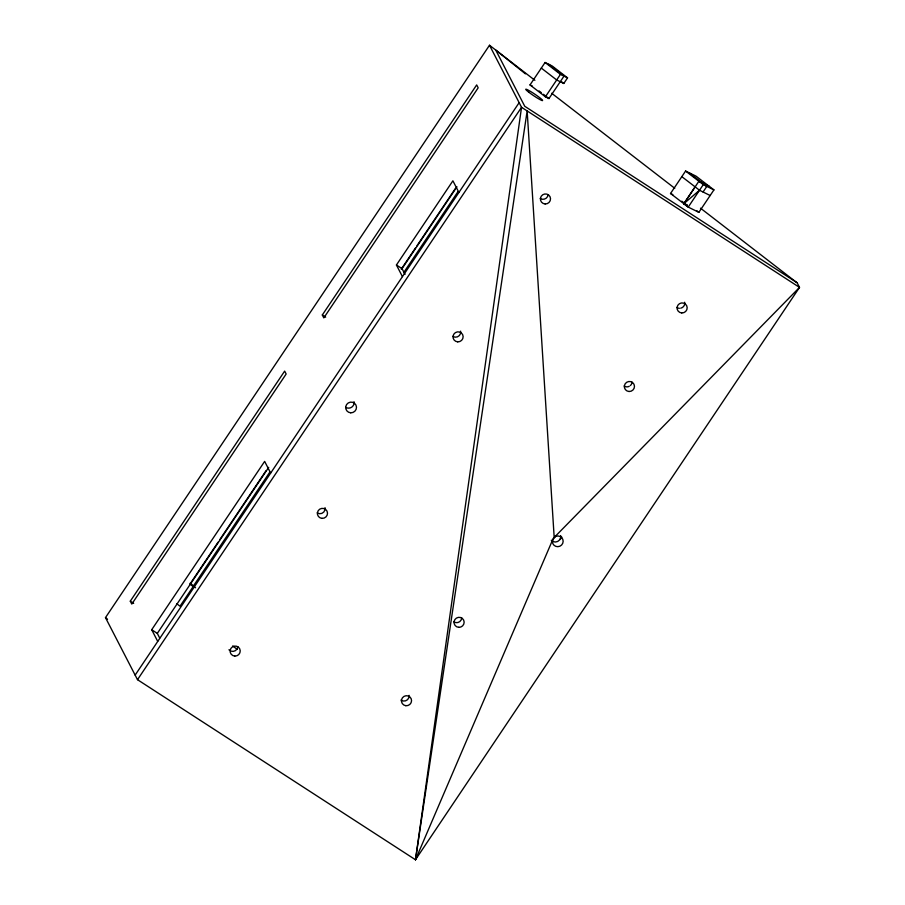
<?xml version="1.0" encoding="UTF-8"?>
<svg xmlns="http://www.w3.org/2000/svg" width="905" height="905" viewBox="0 0 905 905"><rect width="100%" height="100%" fill="white"/><g stroke="black" fill="none" stroke-linecap="round" stroke-linejoin="round"><path stroke-width="1.36" d="M137.503 679.678L521.54 107.299L799.522 287.394L553.249 538.418L415.486 859.75L521.54 107.299L489.503 45.25L105.478 617.617L137.503 679.678L415.486 859.75L799.522 287.394L797.124 282.745L524.753 106.281L495.725 50.047L525.443 73.859M415.486 859.75L527.151 110.93L554.177 537.355A5.43 5.328 -27.3 0 1 562.786 539.323A5.43 5.328 -27.3 0 1 557.853 546.677A5.43 5.328 -27.3 0 1 552.627 539.685M681.793 201.17L687.37 205.446L683.909 203.761L670.526 193.489L685.583 171.045L696.013 176.136L713.921 189.903L698.864 212.347L688.219 207.098L683.909 203.761L695.119 186.86L681.827 176.656M130.297 601.18L284.656 371.107L286.161 374.003L131.791 604.076L130.297 601.18L133.668 603.364M322.316 314.985L476.675 84.923L478.179 87.819L323.809 317.893L322.316 314.985L325.676 317.169M157.696 641.362L151.701 629.733L264.645 461.392L270.64 473.01M402.42 276.602L396.424 264.995L452.896 180.819L458.892 192.426M190.604 583.148L218.116 542.14M219.689 539.799L266.059 470.679M401.266 269.17L415.406 248.083M416.979 245.741L455.487 188.364M159.71 638.025L157.312 633.376L268.695 467.365M405.033 274.43L402.035 268.627L456.946 186.792M195.548 587.741L193.172 586.576L180.005 606.214L176.701 603.669M193.376 586.055L269.769 472.195M403.664 272.643L457.998 191.645M548.622 64.232L564.007 76.111L548.95 98.555L545.398 96.801L530.013 84.923L545.082 62.479L552.174 65.986L567.548 77.864L563.792 83.475L556.688 79.968L541.314 68.09M135.15 675.107L519.142 102.661M545.398 96.801L560.455 74.357L567.548 77.864M687.37 205.446L683.829 203.704L698.886 181.249L709.441 186.441M713.921 189.903L703.275 184.643L688.219 207.098L683.829 203.704M703.061 192.007L706.828 186.396L689.056 172.731M551.677 541.597L555.625 535.726M560.218 539.437L561.79 537.095M684.123 203.444L699.52 190.254L710.154 195.514M685.583 171.045L698.965 181.317L702.427 183.002M670.526 193.489L672.834 194.609M530.013 84.923L532.378 86.099M396.424 264.995L402.035 268.627M151.701 629.733L157.312 633.376M695.119 186.86L699.52 190.254M545.082 62.479L560.455 74.357M698.965 181.317L703.275 184.643M561.586 81.778L563.792 83.475M489.503 45.25L534.889 80.296M551.665 93.249L674.757 188.297M700.493 208.173L796.762 282.564M696.669 210.65L698.864 212.347M539.052 90.919L541.258 92.615M543.452 94.312L548.95 98.555M190.129 583.239L194.53 586.632M189.88 584.03L193.172 586.576M232.709 645.932L237.189 649.383M105.478 617.617L107.548 619.224M560.648 535.568A5.43 5.328 -27.3 0 1 551.269 540.262M409.117 695.345A5.091 5 -27.3 0 1 401.006 700.097M325.019 507.66A5.091 5 -27.3 0 1 317.214 512.92M237.811 646.679A5.091 5 -27.3 0 1 228.942 649.779M461.742 617.934A5.091 5 -27.3 0 1 453.869 621.893M345.665 407.295A5.43 5.328 -27.3 0 0 353.176 405.712A5.43 5.328 -27.8 0 0 353.991 401.684M632.063 382.102A5.091 5 -27.3 0 1 630.344 385.564M629.247 386.311A5.091 5 -27.3 0 1 624.178 386.05M684.689 302.236A5.091 5 -27.3 0 1 680.696 308.186M679.372 308.288A5.091 5 -27.3 0 1 676.895 307.496M548.125 194.575A5.091 5 -27.3 0 1 540.251 198.523M460.645 331.151A5.091 5 -27.3 0 1 452.851 336.4M528.837 92.253A10.181 0.962 33.9 0 0 542.525 100.602A10.181 0.962 33.9 0 0 531.111 91.79A10.181 0.962 33.9 0 0 528.837 92.253M322.101 518.373A5.091 5 -27.3 0 0 326.988 511.076A5.091 5 -27.3 0 0 318.232 510.635A5.091 5 -27.3 0 0 322.101 518.373M405.825 705.696A5.091 5 -27.3 0 0 411.175 698.728A5.091 5 -27.3 0 0 402.465 697.732A5.091 5 -27.3 0 0 405.825 705.696M458.745 627.335A5.091 5 -27.2 0 0 463.632 620.049A5.091 5 -27.2 0 0 454.876 619.597A5.091 5 -27.2 0 0 458.745 627.335M629.066 391.503A5.091 5 -27.3 0 0 633.952 384.206A5.091 5 -27.3 0 0 625.185 383.765A5.091 5 -27.3 0 0 629.066 391.503M681.77 312.938A5.091 5 -27.3 0 0 686.669 305.652A5.091 5 -27.3 0 0 677.902 305.2A5.091 5 -27.3 0 0 681.77 312.938M545.127 203.964A5.091 5 -27.3 0 0 550.014 196.679A5.091 5 -27.3 0 0 541.247 196.227A5.091 5 -27.3 0 0 545.127 203.964M350.721 412.804A5.43 5.328 -27.3 0 0 355.937 405.021A5.43 5.328 -27.3 0 0 346.592 404.546A5.43 5.328 -27.3 0 0 350.721 412.804M234.814 656.08A5.091 5 -27.3 0 0 239.712 648.795A5.091 5 -27.3 0 0 230.945 648.353A5.091 5 -27.3 0 0 234.814 656.08M457.726 341.852A5.091 5 -27.3 0 0 462.625 334.567A5.091 5 -27.3 0 0 453.858 334.115A5.091 5 -27.3 0 0 457.726 341.852"/></g></svg>
